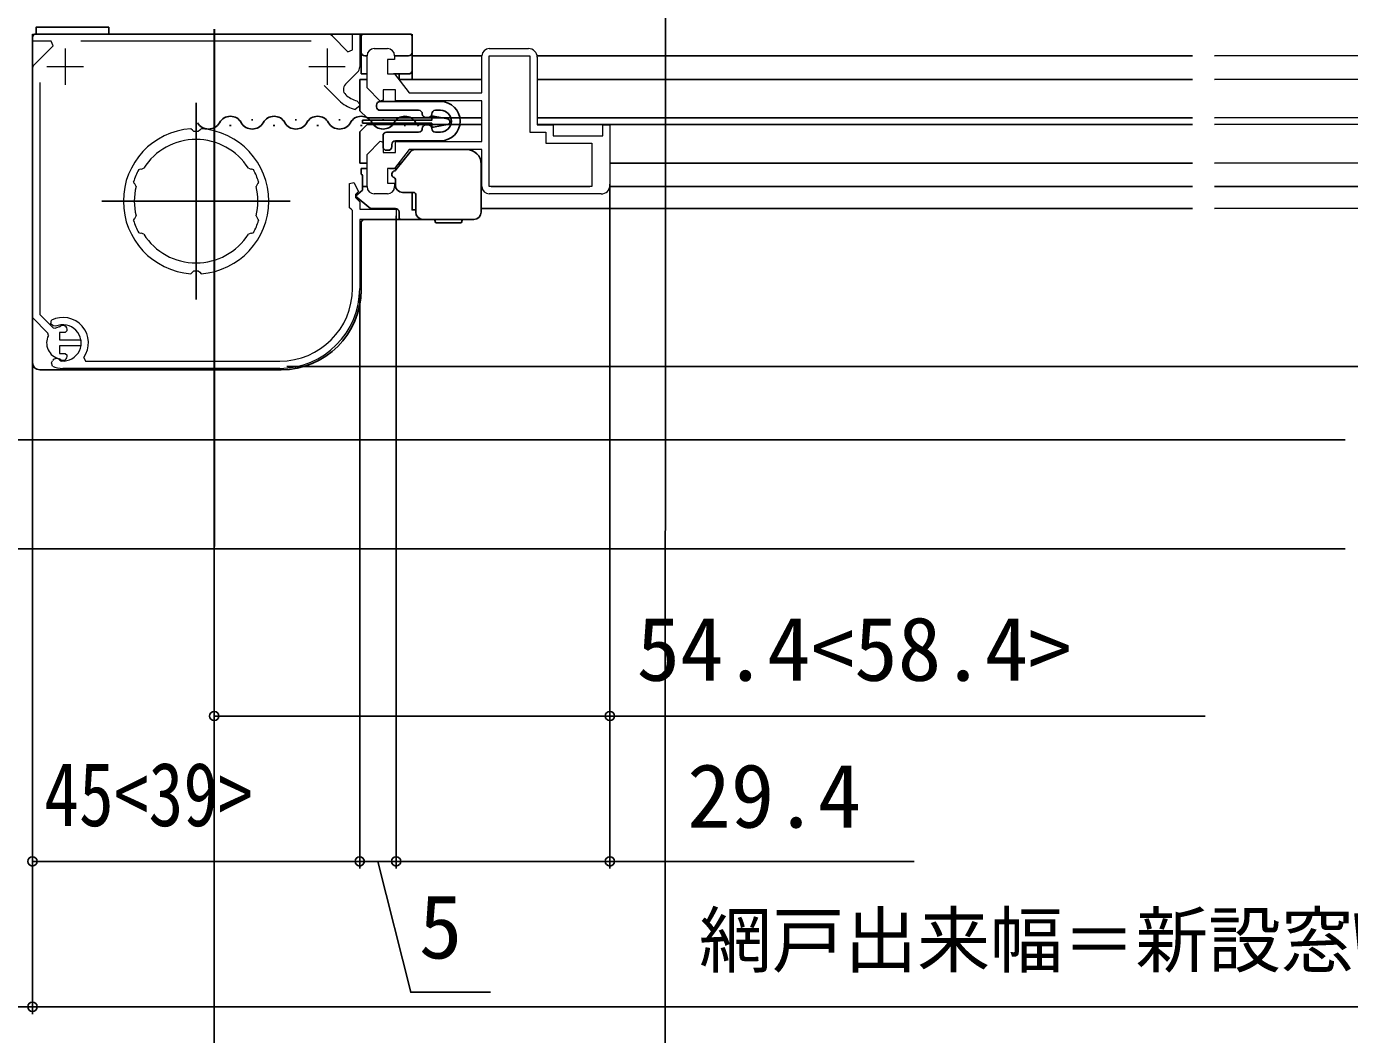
# Model space of a CAD drawing. Units: millimetres, scale not verified. Extents: x -525 to 525, y -783 to 778.
# Drawn here: x -187.8 to -5.9, y -642.6 to -503.9 of the extents above; entities that cross this region are included whole.
import ezdxf
from ezdxf.enums import TextEntityAlignment as Align

# ---------------------------------------------------------------- set-up
doc = ezdxf.new("R2010")
doc.units = ezdxf.units.MM
doc.header["$LTSCALE"] = 4
doc.layers.add('0-3_YKK_11', color=7, linetype='Continuous', lineweight=18)
for name, color, linetype in [('0-5_YKK_12', 2, 'Continuous'), ('0-6_YKK_13', 4, 'Continuous'), ('0-8_YKK_D', 6, 'Continuous'), ('0-A_YSS_K', 3, 'Continuous')]:
    doc.layers.add(name, color=color, linetype=linetype)
doc.styles.add('ＭＳ ゴシック', font='')
doc.styles.get('ＭＳ ゴシック').set_extended_font_data('MS Gothic')

msp = doc.modelspace()

# ---------------------------------------------------------------- linework, layer by layer
at = {"layer": '0-3_YKK_11'}
for p, q in [((-182.498, -506.963), (-182.498, -511.963)), ((-148.664, -505.963), (-180.332, -505.963)), ((-146.498, -506.963), (-146.498, -511.963)), ((-139.998, -506.963), (-138.198, -506.963)), ((-124.198, -506.963), (-118.798, -506.963)), ((-179.998, -509.463), (-184.998, -509.463)), ((-143.998, -509.463), (-148.998, -509.463)), ((-142.291, -510.206), (-143.96, -511.875)), ((-138.198, -526.963), (-139.998, -526.963)), ((-108.798, -526.963), (-124.198, -526.963)), ((-156.245, -529.997), (-156.071, -530.345)), ((-165.212, -537.938), (-164.998, -537.748)), ((-164.998, -537.748), (-164.792, -537.559)), ((-183.317, -545.274), (-183.19, -545.209)), ((-183.19, -549.717), (-183.317, -549.653)), ((-183.231, -549.843), (-183.025, -549.953)), ((-152.998, -550.963), (-182.798, -550.963))]:
    msp.add_line(p, q, dxfattribs=at)
for points in [[(-186.705, -509.145), (-184.17, -506.61), (-184.438, -505.963), (-186.998, -505.963), (-186.998, -504.963), (-146.463, -504.963)], [(-145.755, -505.256), (-143.615, -507.396), (-142.998, -507.14), (-142.998, -504.963), (-141.998, -504.963), (-141.998, -509.499)], [(-140.998, -525.963), (-140.998, -521.539), (-139.168, -519.709), (-138.798, -519.863), (-138.798, -521.263), (-137.098, -521.263), (-137.098, -519.763), (-125.198, -519.763), (-125.198, -514.163), (-137.098, -514.163), (-137.098, -512.663), (-138.798, -512.663), (-138.798, -514.064), (-139.168, -514.217), (-140.998, -512.388), (-140.998, -507.963)], [(-137.198, -507.963), (-137.198, -508.463), (-138.198, -508.463), (-138.198, -510.463), (-137.198, -510.463), (-135.198, -513.063), (-125.198, -513.063), (-125.198, -507.963)], [(-117.598, -508.163), (-117.598, -517.463), (-115.398, -517.463), (-115.398, -518.963), (-108.598, -518.963), (-108.598, -517.463), (-107.598, -517.463), (-107.598, -525.763)], [(-184.808, -546.452), (-184.864, -546.105), (-186.998, -543.97), (-186.998, -509.852)], [(-185.998, -511.629), (-185.998, -543.556), (-184.157, -545.398), (-183.81, -545.453)], [(-144.625, -514.305), (-144.641, -514.29), (-146.887, -512.044)], [(-142.376, -514.155), (-141.998, -514.639), (-141.998, -514.845), (-142.614, -515.332)], [(-164.792, -518.368), (-164.998, -518.178), (-165.212, -517.989)], [(-163.784, -517.989), (-163.998, -518.178), (-164.204, -518.368)], [(-125.198, -525.963), (-125.198, -520.863), (-135.198, -520.863), (-137.198, -523.463), (-138.198, -523.463), (-138.198, -525.463), (-137.198, -525.463), (-137.198, -525.963)], [(-172.379, -523.618), (-172.126, -523.53), (-172.066, -523.556), (-171.694, -523.44)], [(-157.302, -523.44), (-156.931, -523.556), (-156.87, -523.53), (-156.617, -523.618)], [(-172.751, -525.929), (-172.925, -525.581), (-172.986, -525.555), (-173.099, -525.312)], [(-155.897, -525.312), (-156.01, -525.555), (-156.071, -525.581), (-156.245, -525.929)], [(-142.998, -539.963), (-142.998, -529.263), (-143.198, -529.063), (-143.398, -528.863), (-143.398, -525.55), (-142.789, -525.4), (-142.153, -526.618), (-142.598, -527.063), (-142.598, -527.463), (-141.998, -528.063), (-141.998, -529.063), (-136.998, -529.063), (-136.998, -530.463), (-141.998, -530.463), (-141.998, -539.963)], [(-173.099, -530.614), (-172.986, -530.371), (-172.925, -530.345), (-172.751, -529.997)], [(-156.071, -530.345), (-156.01, -530.371), (-155.897, -530.614)], [(-171.694, -532.487), (-172.066, -532.37), (-172.126, -532.396), (-172.379, -532.309)], [(-156.617, -532.309), (-156.87, -532.396), (-156.931, -532.37), (-157.302, -532.487)], [(-164.204, -537.559), (-163.998, -537.748), (-163.784, -537.938)], [(-183.818, -545.181), (-184.152, -545.119), (-184.452, -544.819), (-184.376, -544.339)], [(-182.206, -545.763), (-182.502, -546.013), (-183.298, -546.013), (-183.298, -547.063), (-180.348, -547.063), (-180.348, -547.863), (-183.298, -547.863), (-183.298, -548.913), (-182.502, -548.913), (-182.206, -549.163)], [(-184.256, -550.645), (-184.391, -550.222), (-184.217, -549.92)], [(-179.944, -549.49), (-179.7, -549.963), (-152.998, -549.963)]]:
    msp.add_lwpolyline(points, dxfattribs=at)
msp.add_lwpolyline([(-124.198, -525.963), (-124.198, -507.963), (-118.598, -507.963), (-118.598, -518.463), (-116.398, -518.463), (-116.398, -519.963), (-110.098, -519.963), (-110.098, -525.963)], close=True, dxfattribs=at)
for centre, radius, start, end in [((-146.463, -505.963), 1, 45.00003, 90.00002), ((-139.998, -507.963), 1, 90.00001, 179.99999), ((-138.198, -507.963), 1, 0.00001, 89.99999), ((-124.198, -507.963), 1, 90.00001, 179.99999), ((-118.798, -508.163), 1.2, 0.00001, 89.99999), ((-185.998, -509.852), 1, 135.00003, 180.00002), ((-142.998, -509.499), 1, 315.00003, 0.00002), ((-143.253, -512.582), 1, 134.99998, 227.55575), ((-141.498, -510.663), 4.8, 229.35522, 256.55227), ((-141.498, -510.663), 3.6, 227.55576, 255.88303), ((-164.498, -527.963), 10, 94.09604, 265.90396), ((-164.498, -527.963), 9.6, 88.24271, 91.75729), ((-164.498, -527.963), 10, 274.09604, 85.90396), ((-164.498, -527.963), 8.5, 32.15412, 147.84588), ((-164.498, -527.963), 9, 151.12995, 162.87008), ((-164.498, -527.963), 9, 17.12992, 28.87005), ((-164.498, -527.963), 8.5, 166.15413, 193.84587), ((-164.498, -527.963), 8.5, 346.15413, 13.84587), ((-139.998, -525.963), 1, 180.00001, 269.99999), ((-138.198, -525.963), 1, 270.00001, 359.99999), ((-124.198, -525.963), 1, 180.00001, 269.99999), ((-108.798, -525.763), 1.2, 270.00001, 359.99999), ((-164.498, -527.963), 9, 197.12993, 208.87006), ((-164.498, -527.963), 9, 331.12994, 342.87007), ((-164.498, -527.963), 8.5, 212.15412, 327.84588), ((-164.498, -527.963), 9.6, 268.24271, 271.75729), ((-152.998, -539.963), 10, 270.00001, 359.99999), ((-152.998, -539.963), 11, 270.00001, 359.99999), ((-182.798, -547.463), 3.5, 324.62345, 116.79004), ((-182.798, -547.463), 2.5, 264.7993, 114.07517), ((-182.798, -547.463), 2.25, 103.33472, 116.7161), ((-182.798, -545.663), 0.6, 350.40593, 130.80443), ((-182.798, -547.463), 2.25, 153.2839, 256.66525), ((-182.798, -549.263), 0.6, 229.19557, 9.59407), ((-182.798, -547.463), 3.5, 245.37938, 270.00001), ((-183.697, -550.22), 0.6, 38.98367, 149.99997)]:
    msp.add_arc(centre, radius, start, end, dxfattribs=at)
at = {"layer": '0-5_YKK_12'}
for p, q in [((-134.798, -504.963), (-134.798, -511.213)), ((-125.198, -507.963), (-134.798, -507.963)), ((-27.497, -507.963), (-117.615, -507.963)), ((-24.497, -507.963), (151.502, -507.703)), ((-24.497, -511.213), (117.999, -510.953)), ((-141.998, -511.213), (-141.998, -515.513)), ((-140.998, -511.213), (-141.998, -511.213)), ((-125.198, -511.213), (-136.621, -511.213)), ((-27.497, -511.213), (-117.598, -511.213)), ((-164.498, -541.497), (-164.498, -514.429)), ((-140.998, -516.513), (-141.998, -515.513)), ((-125.198, -516.513), (-140.998, -516.513)), ((-27.497, -516.513), (-117.598, -516.513)), ((-24.497, -516.513), (117.999, -516.253)), ((-159.884, -517.543), (-159.684, -517.543)), ((-156.884, -516.783), (-156.684, -516.783)), ((-153.884, -517.543), (-153.684, -517.543)), ((-150.884, -516.783), (-150.684, -516.783)), ((-147.884, -517.543), (-147.684, -517.543)), ((-144.884, -516.783), (-144.684, -516.783)), ((-140.998, -517.413), (-141.998, -518.413)), ((-141.998, -518.413), (-141.998, -522.713)), ((-141.884, -517.543), (-141.684, -517.543)), ((-125.198, -517.412), (-140.998, -517.412)), ((-138.884, -516.783), (-138.684, -516.783)), ((-135.884, -517.543), (-135.684, -517.543)), ((-27.497, -517.412), (-117.465, -517.412)), ((-24.497, -517.413), (117.999, -517.153)), ((-140.998, -522.713), (-141.998, -522.713)), ((-136.275, -522.713), (-136.621, -522.713)), ((-125.198, -522.713), (-125.301, -522.713)), ((-27.497, -522.713), (-107.598, -522.713)), ((-24.497, -522.713), (117.999, -522.453)), ((-24.497, -525.963), (151.502, -525.703)), ((-125.198, -525.963), (-125.296, -525.963)), ((-110.382, -525.963), (-123.914, -525.963)), ((-27.497, -525.963), (-107.615, -525.963)), ((-151.561, -527.963), (-177.435, -527.963)), ((-27.497, -528.963), (-125.296, -528.963)), ((-24.497, -528.963), (151.999, -528.703))]:
    msp.add_line(p, q, dxfattribs=at)
for centre, start, end in [((-159.784, -518.001), 29.20254, 150.79746), ((-153.784, -518.001), 29.20254, 150.79746), ((-147.784, -518.001), 29.20254, 150.79746), ((-141.784, -518.001), 29.20254, 150.79746), ((-135.784, -518.001), 29.20254, 150.79746), ((-162.784, -516.324), 209.20254, 330.79746), ((-156.784, -516.324), 209.20254, 330.79746), ((-150.784, -516.324), 209.20254, 330.79746), ((-144.784, -516.324), 209.20254, 330.79746), ((-138.784, -516.324), 209.20254, 330.79746), ((-132.784, -516.324), 209.20254, 229.55265)]:
    msp.add_arc(centre, 1.718, start, end, dxfattribs=at)
at = {"layer": '0-6_YKK_13'}
for p, q in [((-186.998, -505.463), (-186.998, -550.163)), ((-186.498, -504.963), (-135.098, -504.963)), ((-141.798, -510.463), (-141.798, -505.263)), ((-141.798, -510.256), (-141.798, -505.263)), ((-134.798, -505.263), (-134.798, -509.963)), ((-141.798, -510.463), (-141.798, -507.963)), ((-140.998, -507.963), (-141.298, -507.963)), ((-140.998, -507.963), (-141.298, -507.963)), ((-140.998, -507.963), (-141.298, -507.963)), ((-135.298, -507.963), (-137.198, -507.963)), ((-135.298, -507.963), (-137.198, -507.963)), ((-135.298, -507.963), (-137.198, -507.963)), ((-141.798, -510.463), (-141.798, -509.825)), ((-141.798, -510.463), (-140.998, -510.463)), ((-137.345, -510.463), (-135.298, -510.463)), ((-136.598, -510.463), (-136.598, -511.213)), ((-139.698, -514.963), (-139.698, -514.763)), ((-139.198, -514.263), (-130.898, -514.263)), ((-138.466, -514.263), (-130.898, -514.263)), ((-133.898, -515.463), (-139.198, -515.463)), ((-132.598, -516.463), (-132.898, -516.463)), ((-131.862, -516.283), (-129.926, -516.636)), ((-130.898, -515.463), (-131.598, -515.463)), ((-132.898, -517.463), (-132.598, -517.463)), ((-132.098, -517.58), (-132.098, -517.23)), ((-129.926, -517.423), (-131.862, -517.777)), ((-138.798, -520.463), (-138.798, -518.963)), ((-138.298, -518.463), (-133.898, -518.463)), ((-137.598, -520.163), (-137.598, -520.463)), ((-130.898, -519.663), (-137.098, -519.663)), ((-131.598, -518.463), (-130.898, -518.463)), ((-138.098, -520.963), (-138.298, -520.963)), ((-135.13, -521.248), (-137.018, -523.664)), ((-127.296, -520.863), (-134.342, -520.863)), ((-141.798, -524.263), (-141.798, -523.463)), ((-141.798, -523.463), (-140.998, -523.463)), ((-137.898, -523.463), (-136.861, -523.463)), ((-136.598, -522.713), (-136.598, -523.126)), ((-125.296, -524.729), (-125.296, -522.863)), ((-141.598, -526.463), (-141.598, -524.463)), ((-137.103, -524.941), (-137.096, -525.005)), ((-137.096, -525.005), (-137.096, -525.763)), ((-125.296, -525.879), (-125.296, -524.729)), ((-142.598, -527.263), (-141.598, -526.463)), ((-142.598, -527.263), (-140.498, -528.963)), ((-141.598, -525.963), (-140.998, -525.963)), ((-137.198, -525.963), (-137.076, -525.963)), ((-136.096, -526.763), (-134.596, -526.763)), ((-134.296, -527.063), (-134.296, -529.463)), ((-125.296, -529.463), (-125.296, -525.879)), ((-140.498, -528.963), (-137.098, -528.963)), ((-141.798, -530.963), (-141.798, -540.163)), ((-141.298, -530.463), (-132.298, -530.463)), ((-136.598, -530.263), (-136.598, -529.463)), ((-133.296, -530.463), (-126.296, -530.463)), ((-131.649, -530.763), (-131.649, -530.663)), ((-131.449, -530.963), (-129.796, -530.963)), ((-129.796, -530.963), (-128.142, -530.963)), ((-127.942, -530.663), (-127.942, -530.763)), ((-152.798, -551.163), (-185.998, -551.163))]:
    msp.add_line(p, q, dxfattribs=at)
msp.add_lwpolyline([(-186.498, -504.963), (-186.498, -504.043), (-176.498, -504.043), (-176.498, -504.963)], close=True, dxfattribs=at)
for points in [[(-132.098, -517.23), (-141.598, -517.23), (-141.598, -516.83), (-132.098, -516.83), (-132.098, -516.48)], [(-134.798, -526.763), (-134.798, -529.163), (-134.296, -529.163)]]:
    msp.add_lwpolyline(points, dxfattribs=at)
for centre, radius, start, end in [((-186.498, -505.463), 0.5, 90, 180), ((-141.498, -505.263), 0.3, 90, 180), ((-135.098, -505.263), 0.3, 0, 90), ((-141.298, -507.463), 0.5, 180, 270), ((-135.298, -507.463), 0.5, 270, 0), ((-135.298, -509.963), 0.5, 270, 0), ((-139.198, -514.763), 0.5, 90, 180), ((-130.898, -516.963), 2.7, 0, 90), ((-139.198, -514.963), 0.5, 180, 270), ((-133.898, -515.963), 0.5, 360, 90), ((-132.898, -515.963), 0.5, 180, 270), ((-132.598, -515.963), 0.5, 270, 0), ((-131.598, -515.963), 0.5, 90, 180), ((-131.898, -516.48), 0.2, 79.65887, 180), ((-130.898, -516.963), 1.5, 0, 90), ((-133.898, -517.963), 0.5, 270, 360), ((-132.898, -517.963), 0.5, 90, 180), ((-132.598, -517.963), 0.5, 0, 90), ((-131.898, -517.58), 0.2, 180, 280.34113), ((-131.598, -517.963), 0.5, 180, 270), ((-130.898, -516.963), 2.7, 270, 0), ((-130.898, -516.963), 1.5, 270, 0), ((-129.998, -517.03), 0.4, 280.34113, 79.65887), ((-138.298, -518.963), 0.5, 90, 180), ((-137.098, -520.163), 0.5, 90, 180), ((-138.298, -520.463), 0.5, 180, 270), ((-138.098, -520.463), 0.5, 270, 360), ((-134.342, -521.863), 1, 90, 142), ((-127.296, -522.863), 2, 0, 90), ((-137.096, -524.263), 0.5, 101.44555, 247.97569), ((-137.255, -523.479), 0.3, 281.44555, 322), ((-141.798, -524.463), 0.2, 0, 90), ((-137.396, -525.005), 0.3, 12.23345, 67.97569), ((-136.096, -525.763), 1, 180, 270), ((-134.596, -527.063), 0.3, 65.66023, 90), ((-134.596, -527.063), 0.3, 0, 65.66023), ((-137.098, -529.463), 0.5, 0, 90), ((-141.298, -530.963), 0.5, 90, 180), ((-136.398, -530.263), 0.2, 180, 270), ((-133.296, -529.463), 1, 180, 270), ((-131.849, -530.663), 0.2, 0, 90), ((-131.449, -530.763), 0.2, 180, 270), ((-128.142, -530.763), 0.2, 270, 0), ((-127.742, -530.663), 0.2, 90, 180), ((-126.296, -529.463), 1, 270, 0), ((-152.798, -540.163), 11, 270, 0), ((-185.998, -550.163), 1, 180, 270)]:
    msp.add_arc(centre, radius, start, end, dxfattribs=at)
at = {"layer": '0-8_YKK_D'}
for p, q in [((-99.977, -489.79), (-100.004, -659.798)), ((-161.977, -504.282), (-162.005, -679.797)), ((-161.977, -504.282), (-162.002, -659.788)), ((-162.001, -504.303), (-162.001, -679.796)), ((-162.001, -504.303), (-162.001, -599.796)), ((-107.602, -525.602), (-107.602, -619.796)), ((-137.001, -530.003), (-137.001, -619.796)), ((-137.001, -530.903), (-137.001, -619.796)), ((-142.001, -540.703), (-142.001, -619.796)), ((-142.001, -540.903), (-142.001, -619.796)), ((-187.001, -544.585), (-187.001, -639.796)), ((-187.001, -544.585), (-187.001, -639.796)), ((-187.001, -544.585), (-187.001, -619.796)), ((-107.601, -544.585), (-107.601, -599.796)), ((-152.001, -550.703), (29.004, -550.703)), ((-187.001, -618.796), (-142.001, -618.796)), ((-137.001, -618.796), (-142.001, -618.796)), ((-137.001, -618.796), (-107.602, -618.796)), ((-65.79, -618.796), (-107.602, -618.796)), ((-229.999, -638.796), (-187.001, -638.796)), ((-187.001, -638.796), (166.999, -638.796))]:
    msp.add_line(p, q, dxfattribs=at)
for points in [[(-162.001, -598.796), (-107.601, -598.796), (-25.779, -598.796)], [(-139.501, -618.796), (-134.986, -636.796), (-124.031, -636.796)]]:
    msp.add_lwpolyline(points, dxfattribs=at)
for centre in [(-162.001, -598.796), (-107.601, -598.796), (-187.001, -618.796), (-142.001, -618.796), (-142.001, -618.796), (-137.001, -618.796), (-137.001, -618.796), (-107.602, -618.796), (-187.001, -638.796), (-187.001, -638.796)]:
    msp.add_circle(centre, 0.637, dxfattribs=at)
at = {"layer": '0-A_YSS_K'}
for p, q in [((-205, -560.803), (-6.499, -560.803)), ((-211, -575.799), (-6.499, -575.799))]:
    msp.add_line(p, q, dxfattribs=at)

# ---------------------------------------------------------------- texts
at = {"layer": '0-8_YKK_D', "style": 'ＭＳ ゴシック'}
for s, height, p in [('54.4<58.4>', 8.798, (-103.938, -596.591)), ('29.4', 8.798, (-96.971, -616.796)), ('5', 8.798, (-133.872, -634.796)), ('網戸出来幅＝新設窓W－96', 7.331, (-95.342, -635.489))]:
    msp.add_text(s, height=height, dxfattribs=at).set_placement(p, align=Align.BOTTOM_LEFT)
at = {"layer": '0-8_YKK_D', "style": 'ＭＳ ゴシック', "width": 0.8}
msp.add_text('45<39>', height=8.798, dxfattribs=at).set_placement((-185.392, -616.591), align=Align.BOTTOM_LEFT)

doc.saveas('drawing.dxf')
